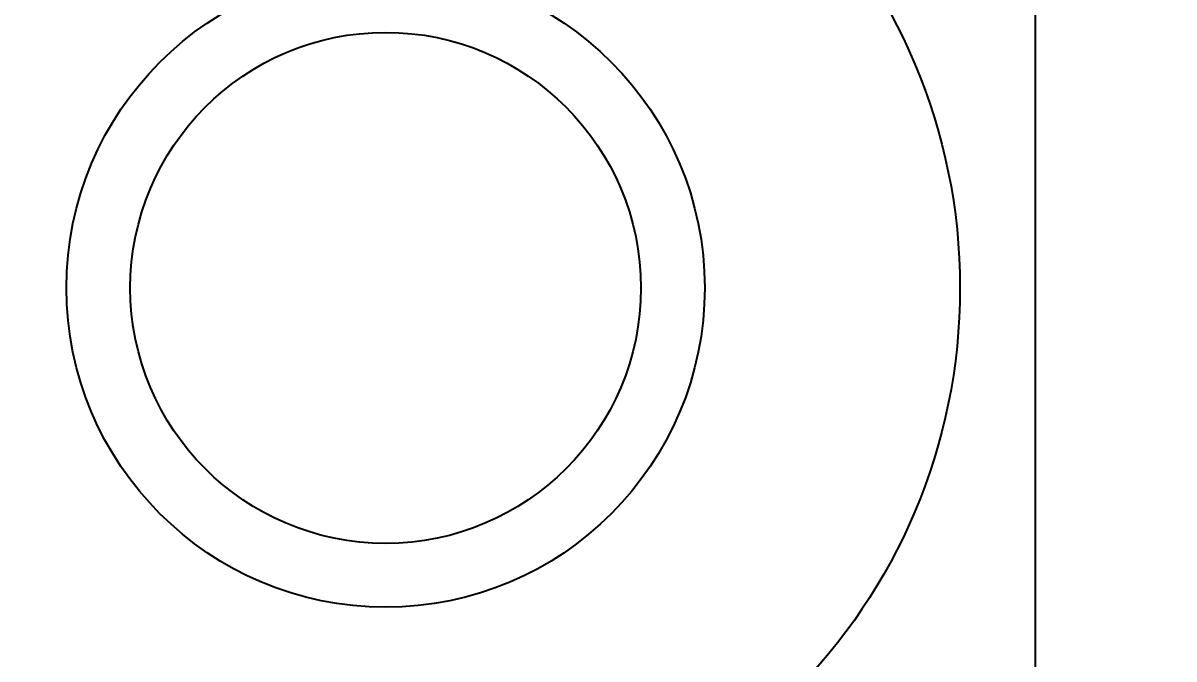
# Model space of a CAD drawing. Header units: millimetres. Extents: x 322668 to 332469, y 13187 to 20117.
# Drawn here: x 327584.56 to 327602.6, y 15764.74 to 15774.7 of the extents above; entities that cross this region are included whole.
import ezdxf

# ---------------------------------------------------------------- set-up
doc = ezdxf.new("R2010")
doc.units = ezdxf.units.MM
doc.header["$LTSCALE"] = 50
doc.header["$MEASUREMENT"] = 0
doc.header["$PDMODE"] = 3
doc.header["$PDSIZE"] = -0.5
doc.layers.get('0').update_dxf_attribs({"linetype": 'CONTINUOUS'})
doc.layers.get('DEFPOINTS').update_dxf_attribs({"linetype": 'CONTINUOUS'})
doc.layers.add('MIM_OLCU-DIS', color=1, linetype='CONTINUOUS')
doc.styles.add('OLCU', font='TSIMPLEX.SHX', dxfattribs={"width": 0.7})
doc.dimstyles.new('200-OLCU-DIŞ', dxfattribs={"dimtxt": 30, "dimasz": 10, "dimexe": 0, "dimexo": 0, "dimgap": 10, "dimtad": 1, "dimdec": 1, "dimdsep": 46, "dimtxsty": 'OLCU', "dimblk1": 'DOT', "dimblk2": 'DOT', "dimsah": 1, "dimcen": 0, "dimclrd": 7, "dimclre": 7, "dimclrt": 4, "dimadec": 0, "dimazin": 0, "dimtfac": 1, "dimtdec": 1, "dimtix": 1, "dimtmove": 2, "dimatfit": 3, "dimldrblk": 'DOT', "dimfxl": 0, "dimtolj": 1, "dimarcsym": 0})

# ---------------------------------------------------------------- blocks, each defined once
blk = doc.blocks.new('_DOT')
at = {"color": 0, "linetype": 'ByBlock'}
blk.add_line((-0.5, 0), (-1, 0), dxfattribs=at)
at = {"color": 0, "linetype": 'ByBlock', "const_width": 0.5}
blk.add_lwpolyline([(-0.25, 0, 1), (0.25, 0, 1)], format="xyb", close=True, dxfattribs=at)
blk = doc.blocks.new('*D159')
at = {"layer": 'DEFPOINTS', "color": 0}
for p in [(329577.746, 18407.964, -57.501), (327588.544, 14892.995), (330092.587, 14892.995)]:
    blk.add_point(p, dxfattribs=at)
at = {"layer": 'MIM_OLCU-DIS', "color": 7, "lineweight": -2}
for p, q in [((330052.834, 18407.964), (330092.587, 18407.964)), ((330092.587, 18397.964), (330092.587, 14902.995)), ((330052.587, 14892.995), (330092.587, 14892.995))]:
    blk.add_line(p, q, dxfattribs=at)
at = {"layer": 'MIM_OLCU-DIS', "color": 7, "lineweight": -2, "xscale": 10, "yscale": 10, "zscale": 10}
for p, rotation in [((330092.587, 18407.964), 90), ((330092.587, 14892.995), 270)]:
    blk.add_blockref('_DOT', p, dxfattribs=dict(at, rotation=rotation))
at = {"layer": 'MIM_OLCU-DIS', "color": 4, "insert": (330067.587, 16650.479), "char_height": 30, "attachment_point": 5, "rotation": 90, "style": 'OLCU'}
blk.add_mtext('\\A1;3515', dxfattribs=at)
blk = doc.blocks.new('by')
at = {"ltscale": 30, "elevation": -4.505}
blk.add_lwpolyline([(6379.358, 2199.359), (6358.358, 2199.359, -0.414214), (6353.358, 2204.359), (6353.358, 2241.359, -0.414214), (6358.358, 2246.359), (6379.358, 2246.359, -0.414214), (6384.358, 2241.359), (6384.358, 2204.359, -0.414214)], format="xyb", close=True, dxfattribs=at)
at = {"ltscale": 30}
for radius in [9, 5, 4]:
    blk.add_circle((6374.178, 2236.112, -4.505), radius, dxfattribs=at)

msp = doc.modelspace()

# ---------------------------------------------------------------- block references
msp.add_blockref('by', (321216.067, 13534.441, 4.505))

# ---------------------------------------------------------------- dimensions: what is measured, and where the dimension line sits
at = {"layer": 'MIM_OLCU-DIS', "color": 22}
dim = msp.add_linear_dim(base=(330092.587, 14892.995), p1=(329577.746, 18407.964, -57.501), p2=(327588.544, 14892.995), angle=270, dimstyle='200-OLCU-DIŞ', dxfattribs=at)
dim.commit()
dim.dimension.update_dxf_attribs({"geometry": '*D159', "text_midpoint": (330067.587, 16650.479)})

doc.saveas('drawing.dxf')
